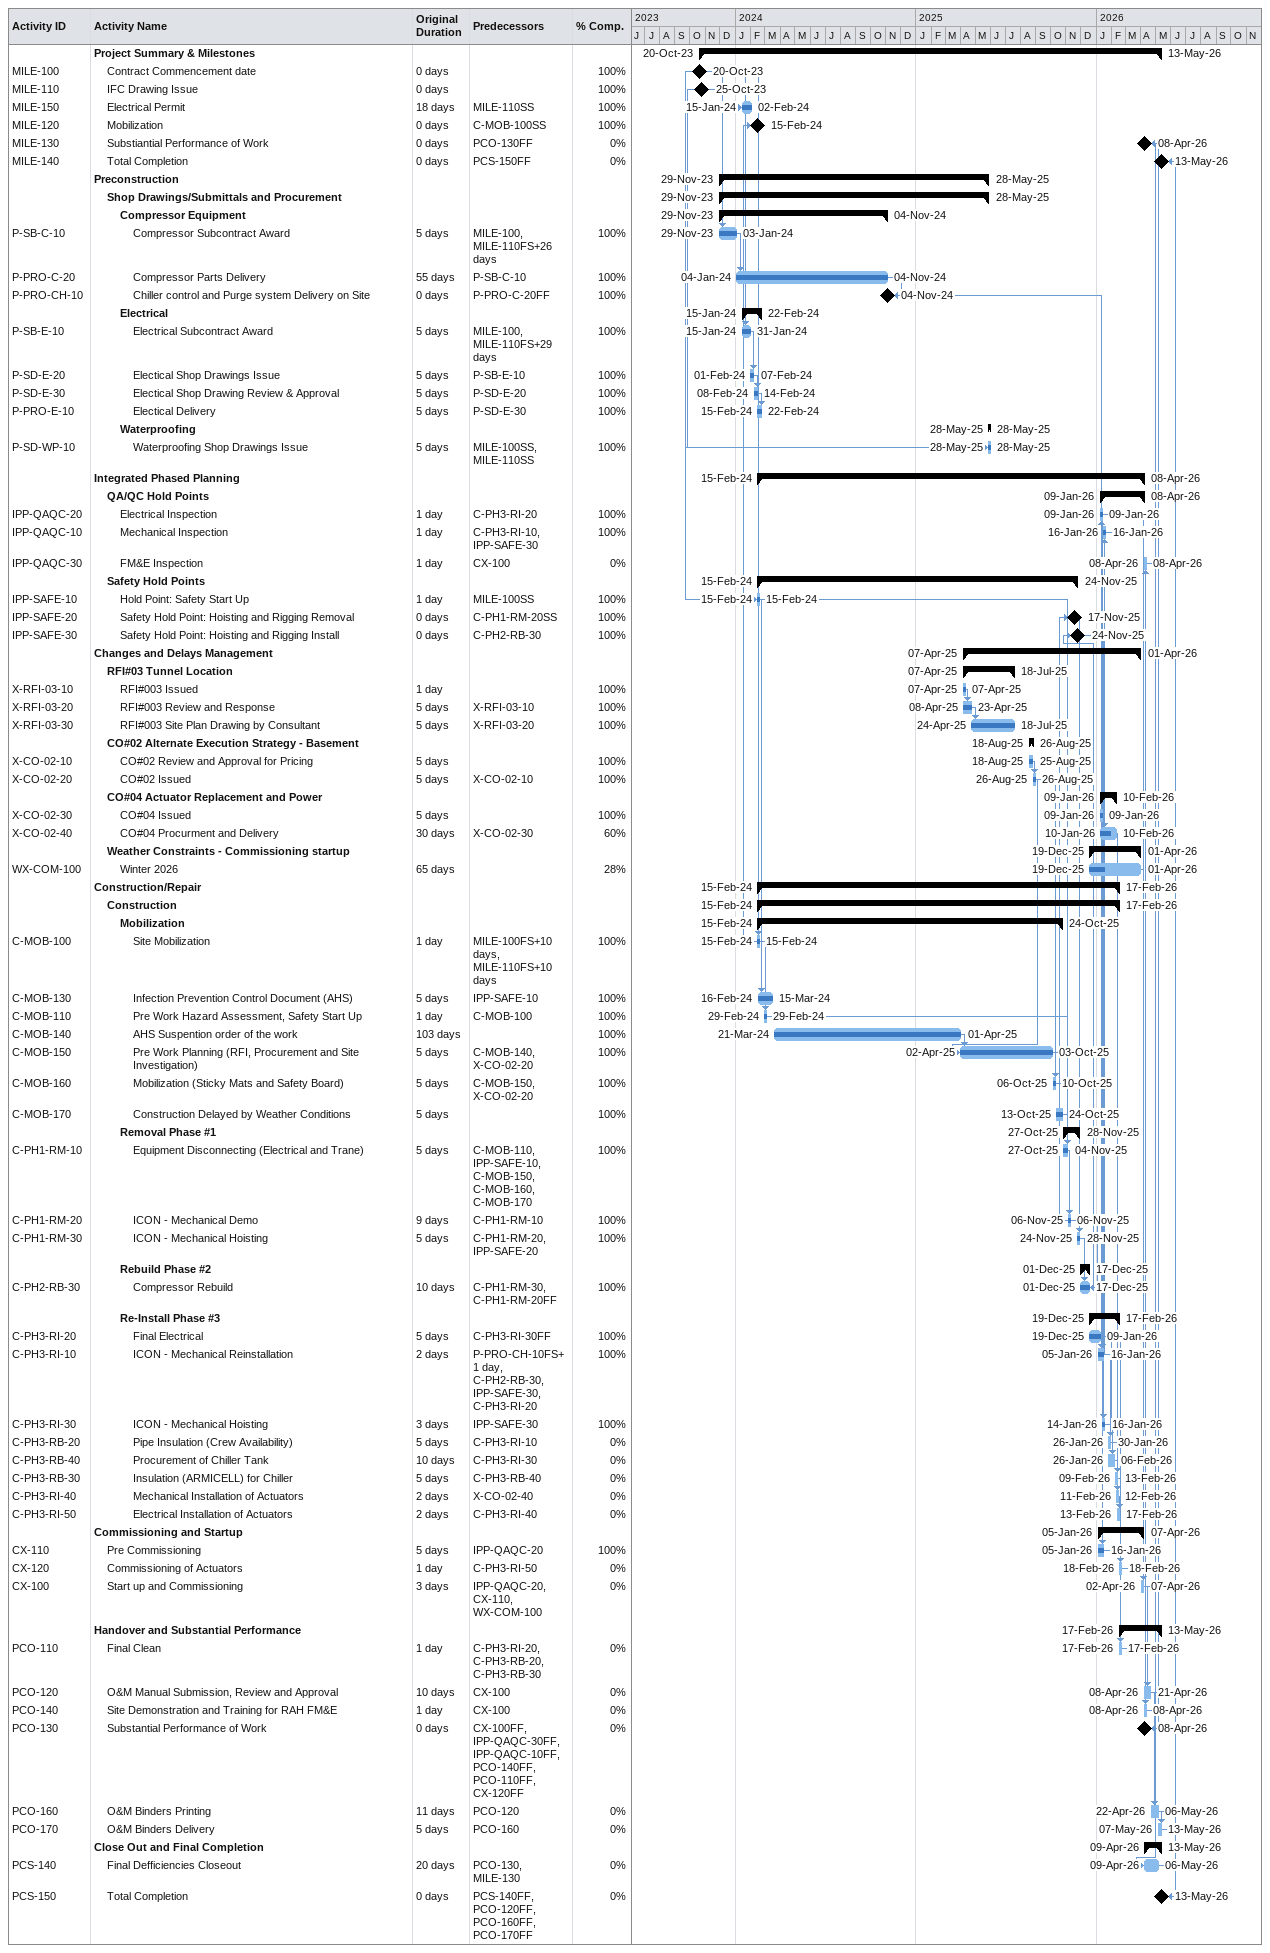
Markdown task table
| ID | Level | Task | Original duration | Start | Finish | Predecessors | % complete |
|---|---|---|---|---|---|---|---|
|  | 1 | **Project Summary & Milestones** |  | 2023-10-20 | 2026-05-13 |  |  |
| MILE-100 | 2 | Contract Commencement date | 0d | 2023-10-20 | 2023-10-20 |  | 100 |
| MILE-110 | 2 | IFC Drawing Issue | 0d | 2023-10-25 | 2023-10-25 |  | 100 |
| MILE-150 | 2 | Electrical Permit | 18d | 2024-01-15 | 2024-02-02 | MILE-110SS | 100 |
| MILE-120 | 2 | Mobilization | 0d | 2024-02-15 | 2024-02-15 | C-MOB-100SS | 100 |
| MILE-130 | 2 | Substiantial Performance of Work | 0d | 2026-04-08 | 2026-04-08 | PCO-130FF | 0 |
| MILE-140 | 2 | Total Completion | 0d | 2026-05-13 | 2026-05-13 | PCS-150FF | 0 |
|  | 1 | **Preconstruction** |  | 2023-11-29 | 2025-05-28 |  |  |
|  | 2 | **Shop Drawings/Submittals and Procurement** |  | 2023-11-29 | 2025-05-28 |  |  |
|  | 3 | **Compressor Equipment** |  | 2023-11-29 | 2024-11-04 |  |  |
| P-SB-C-10 | 4 | Compressor Subcontract Award | 5d | 2023-11-29 | 2024-01-03 | MILE-100, MILE-110FS+26d | 100 |
| P-PRO-C-20 | 4 | Compressor Parts Delivery | 55d | 2024-01-04 | 2024-11-04 | P-SB-C-10 | 100 |
| P-PRO-CH-10 | 4 | Chiller control and Purge system Delivery on Site | 0d | 2024-11-04 | 2024-11-04 | P-PRO-C-20FF | 100 |
|  | 3 | **Electrical** |  | 2024-01-15 | 2024-02-22 |  |  |
| P-SB-E-10 | 4 | Electrical Subcontract Award | 5d | 2024-01-15 | 2024-01-31 | MILE-100, MILE-110FS+29d | 100 |
| P-SD-E-20 | 4 | Electical Shop Drawings Issue | 5d | 2024-02-01 | 2024-02-07 | P-SB-E-10 | 100 |
| P-SD-E-30 | 4 | Electical Shop Drawing Review & Approval | 5d | 2024-02-08 | 2024-02-14 | P-SD-E-20 | 100 |
| P-PRO-E-10 | 4 | Electical Delivery | 5d | 2024-02-15 | 2024-02-22 | P-SD-E-30 | 100 |
|  | 3 | **Waterproofing** |  | 2025-05-28 | 2025-05-28 |  |  |
| P-SD-WP-10 | 4 | Waterproofing Shop Drawings Issue | 5d | 2025-05-28 | 2025-05-28 | MILE-100SS, MILE-110SS | 100 |
|  | 1 | **Integrated Phased Planning** |  | 2024-02-15 | 2026-04-08 |  |  |
|  | 2 | **QA/QC Hold Points** |  | 2026-01-09 | 2026-04-08 |  |  |
| IPP-QAQC-20 | 3 | Electrical Inspection | 1d | 2026-01-09 | 2026-01-09 | C-PH3-RI-20 | 100 |
| IPP-QAQC-10 | 3 | Mechanical Inspection | 1d | 2026-01-16 | 2026-01-16 | C-PH3-RI-10, IPP-SAFE-30 | 100 |
| IPP-QAQC-30 | 3 | FM&E Inspection | 1d | 2026-04-08 | 2026-04-08 | CX-100 | 0 |
|  | 2 | **Safety Hold Points** |  | 2024-02-15 | 2025-11-24 |  |  |
| IPP-SAFE-10 | 3 | Hold Point: Safety Start Up | 1d | 2024-02-15 | 2024-02-15 | MILE-100SS | 100 |
| IPP-SAFE-20 | 3 | Safety Hold Point: Hoisting and Rigging Removal | 0d | 2025-11-17 | 2025-11-17 | C-PH1-RM-20SS | 100 |
| IPP-SAFE-30 | 3 | Safety Hold Point: Hoisting and Rigging Install | 0d | 2025-11-24 | 2025-11-24 | C-PH2-RB-30 | 100 |
|  | 1 | **Changes and Delays Management** |  | 2025-04-07 | 2026-04-01 |  |  |
|  | 2 | **RFI#03 Tunnel Location** |  | 2025-04-07 | 2025-07-18 |  |  |
| X-RFI-03-10 | 3 | RFI#003 Issued | 1d | 2025-04-07 | 2025-04-07 |  | 100 |
| X-RFI-03-20 | 3 | RFI#003 Review and Response | 5d | 2025-04-08 | 2025-04-23 | X-RFI-03-10 | 100 |
| X-RFI-03-30 | 3 | RFI#003 Site Plan Drawing by Consultant | 5d | 2025-04-24 | 2025-07-18 | X-RFI-03-20 | 100 |
|  | 2 | **CO#02 Alternate Execution Strategy - Basement** |  | 2025-08-18 | 2025-08-26 |  |  |
| X-CO-02-10 | 3 | CO#02 Review and Approval for Pricing | 5d | 2025-08-18 | 2025-08-25 |  | 100 |
| X-CO-02-20 | 3 | CO#02 Issued | 5d | 2025-08-26 | 2025-08-26 | X-CO-02-10 | 100 |
|  | 2 | **CO#04 Actuator Replacement and Power** |  | 2026-01-09 | 2026-02-10 |  |  |
| X-CO-02-30 | 3 | CO#04 Issued | 5d | 2026-01-09 | 2026-01-09 |  | 100 |
| X-CO-02-40 | 3 | CO#04 Procurment and Delivery | 30d | 2026-01-10 | 2026-02-10 | X-CO-02-30 | 60 |
|  | 2 | **Weather Constraints - Commissioning startup** |  | 2025-12-19 | 2026-04-01 |  |  |
| WX-COM-100 | 3 | Winter 2026 | 65d | 2025-12-19 | 2026-04-01 |  | 28 |
|  | 1 | **Construction/Repair** |  | 2024-02-15 | 2026-02-17 |  |  |
|  | 2 | **Construction** |  | 2024-02-15 | 2026-02-17 |  |  |
|  | 3 | **Mobilization** |  | 2024-02-15 | 2025-10-24 |  |  |
| C-MOB-100 | 4 | Site Mobilization | 1d | 2024-02-15 | 2024-02-15 | MILE-100FS+10d, MILE-110FS+10d | 100 |
| C-MOB-130 | 4 | Infection Prevention Control Document (AHS) | 5d | 2024-02-16 | 2024-03-15 | IPP-SAFE-10 | 100 |
| C-MOB-110 | 4 | Pre Work Hazard Assessment, Safety Start Up | 1d | 2024-02-29 | 2024-02-29 | C-MOB-100 | 100 |
| C-MOB-140 | 4 | AHS Suspention order of the work | 103d | 2024-03-21 | 2025-04-01 |  | 100 |
| C-MOB-150 | 4 | Pre Work Planning (RFI, Procurement and Site Investigation) | 5d | 2025-04-02 | 2025-10-03 | C-MOB-140, X-CO-02-20 | 100 |
| C-MOB-160 | 4 | Mobilization (Sticky Mats and Safety Board) | 5d | 2025-10-06 | 2025-10-10 | C-MOB-150, X-CO-02-20 | 100 |
| C-MOB-170 | 4 | Construction Delayed by Weather Conditions | 5d | 2025-10-13 | 2025-10-24 |  | 100 |
|  | 3 | **Removal Phase #1** |  | 2025-10-27 | 2025-11-28 |  |  |
| C-PH1-RM-10 | 4 | Equipment Disconnecting (Electrical and Trane) | 5d | 2025-10-27 | 2025-11-04 | C-MOB-110, IPP-SAFE-10, C-MOB-150, C-MOB-160, C-MOB-170 | 100 |
| C-PH1-RM-20 | 4 | ICON - Mechanical Demo | 9d | 2025-11-06 | 2025-11-06 | C-PH1-RM-10 | 100 |
| C-PH1-RM-30 | 4 | ICON - Mechanical Hoisting | 5d | 2025-11-24 | 2025-11-28 | C-PH1-RM-20, IPP-SAFE-20 | 100 |
|  | 3 | **Rebuild Phase #2** |  | 2025-12-01 | 2025-12-17 |  |  |
| C-PH2-RB-30 | 4 | Compressor Rebuild | 10d | 2025-12-01 | 2025-12-17 | C-PH1-RM-30, C-PH1-RM-20FF | 100 |
|  | 3 | **Re-Install Phase #3** |  | 2025-12-19 | 2026-02-17 |  |  |
| C-PH3-RI-20 | 4 | Final Electrical | 5d | 2025-12-19 | 2026-01-09 | C-PH3-RI-30FF | 100 |
| C-PH3-RI-10 | 4 | ICON - Mechanical Reinstallation | 2d | 2026-01-05 | 2026-01-16 | P-PRO-CH-10FS+1d, C-PH2-RB-30, IPP-SAFE-30, C-PH3-RI-20 | 100 |
| C-PH3-RI-30 | 4 | ICON - Mechanical Hoisting | 3d | 2026-01-14 | 2026-01-16 | IPP-SAFE-30 | 100 |
| C-PH3-RB-20 | 4 | Pipe Insulation (Crew Availability) | 5d | 2026-01-26 | 2026-01-30 | C-PH3-RI-10 | 0 |
| C-PH3-RB-40 | 4 | Procurement of Chiller Tank | 10d | 2026-01-26 | 2026-02-06 | C-PH3-RI-30 | 0 |
| C-PH3-RB-30 | 4 | Insulation (ARMICELL) for Chiller | 5d | 2026-02-09 | 2026-02-13 | C-PH3-RB-40 | 0 |
| C-PH3-RI-40 | 4 | Mechanical Installation of Actuators | 2d | 2026-02-11 | 2026-02-12 | X-CO-02-40 | 0 |
| C-PH3-RI-50 | 4 | Electrical Installation of Actuators | 2d | 2026-02-13 | 2026-02-17 | C-PH3-RI-40 | 0 |
|  | 1 | **Commissioning and Startup** |  | 2026-01-05 | 2026-04-07 |  |  |
| CX-110 | 2 | Pre Commissioning | 5d | 2026-01-05 | 2026-01-16 | IPP-QAQC-20 | 100 |
| CX-120 | 2 | Commissioning of Actuators | 1d | 2026-02-18 | 2026-02-18 | C-PH3-RI-50 | 0 |
| CX-100 | 2 | Start up and Commissioning | 3d | 2026-04-02 | 2026-04-07 | IPP-QAQC-20, CX-110, WX-COM-100 | 0 |
|  | 1 | **Handover and Substantial Performance** |  | 2026-02-17 | 2026-05-13 |  |  |
| PCO-110 | 2 | Final Clean | 1d | 2026-02-17 | 2026-02-17 | C-PH3-RI-20, C-PH3-RB-20, C-PH3-RB-30 | 0 |
| PCO-120 | 2 | O&M Manual Submission, Review and Approval | 10d | 2026-04-08 | 2026-04-21 | CX-100 | 0 |
| PCO-140 | 2 | Site Demonstration and Training for RAH FM&E | 1d | 2026-04-08 | 2026-04-08 | CX-100 | 0 |
| PCO-130 | 2 | Substantial Performance of Work | 0d | 2026-04-08 | 2026-04-08 | CX-100FF, IPP-QAQC-30FF, IPP-QAQC-10FF, PCO-140FF, PCO-110FF, CX-120FF | 0 |
| PCO-160 | 2 | O&M Binders Printing | 11d | 2026-04-22 | 2026-05-06 | PCO-120 | 0 |
| PCO-170 | 2 | O&M Binders Delivery | 5d | 2026-05-07 | 2026-05-13 | PCO-160 | 0 |
|  | 1 | **Close Out and Final Completion** |  | 2026-04-09 | 2026-05-13 |  |  |
| PCS-140 | 2 | Final Defficiencies Closeout | 20d | 2026-04-09 | 2026-05-06 | PCO-130, MILE-130 | 0 |
| PCS-150 | 2 | Total Completion | 0d | 2026-05-13 | 2026-05-13 | PCS-140FF, PCO-120FF, PCO-160FF, PCO-170FF | 0 |
